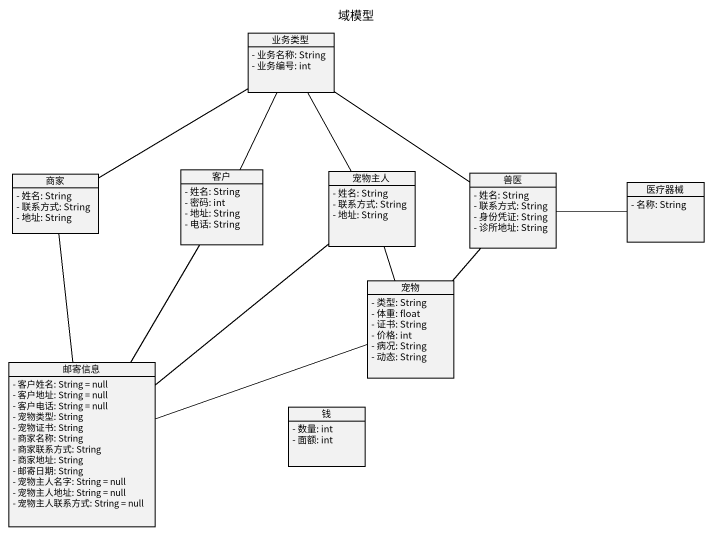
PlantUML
@startuml
title 域模型
hide circle
hide empty members
skinparam classAttributeIconSize 0
class 业务类型 {
  - 业务名称: String
  - 业务编号: int
}
class 客户 {
  - 姓名: String
  - 密码: int
  - 地址: String
  - 电话: String
}
class 宠物主人 {
  - 姓名: String
  - 联系方式: String
  - 地址: String
}
class 兽医 {
  - 姓名: String
  - 联系方式: String
  - 身份凭证: String
  - 诊所地址: String
}
class 商家 {
  - 姓名: String
  - 联系方式: String
  - 地址: String
}
class 医疗器械 {
  - 名称: String
}
class 宠物 {
  - 类型: String
  - 体重: float
  - 证书: String
  - 价格: int
  - 病况: String
  - 动态: String
}
class 邮寄信息 {
  - 客户姓名: String = null
  - 客户地址: String = null
  - 客户电话: String = null
  - 宠物类型: String
  - 宠物证书: String
  - 商家名称: String
  - 商家联系方式: String
  - 商家地址: String
  - 邮寄日期: String
  - 宠物主人名字: String = null
  - 宠物主人地址: String = null
  - 宠物主人联系方式: String = null
}
class 钱 {
  - 数量: int
  - 面额: int
}
业务类型 -- 兽医
客户 -up- 业务类型
客户 -- 邮寄信息
宠物主人 -up- 业务类型
宠物主人 -- 宠物
宠物主人 -- 邮寄信息
商家 -right- 业务类型
商家 -- 邮寄信息
医疗器械 -left- 兽医
宠物 -up- 兽医
邮寄信息 -right- 宠物
@enduml
